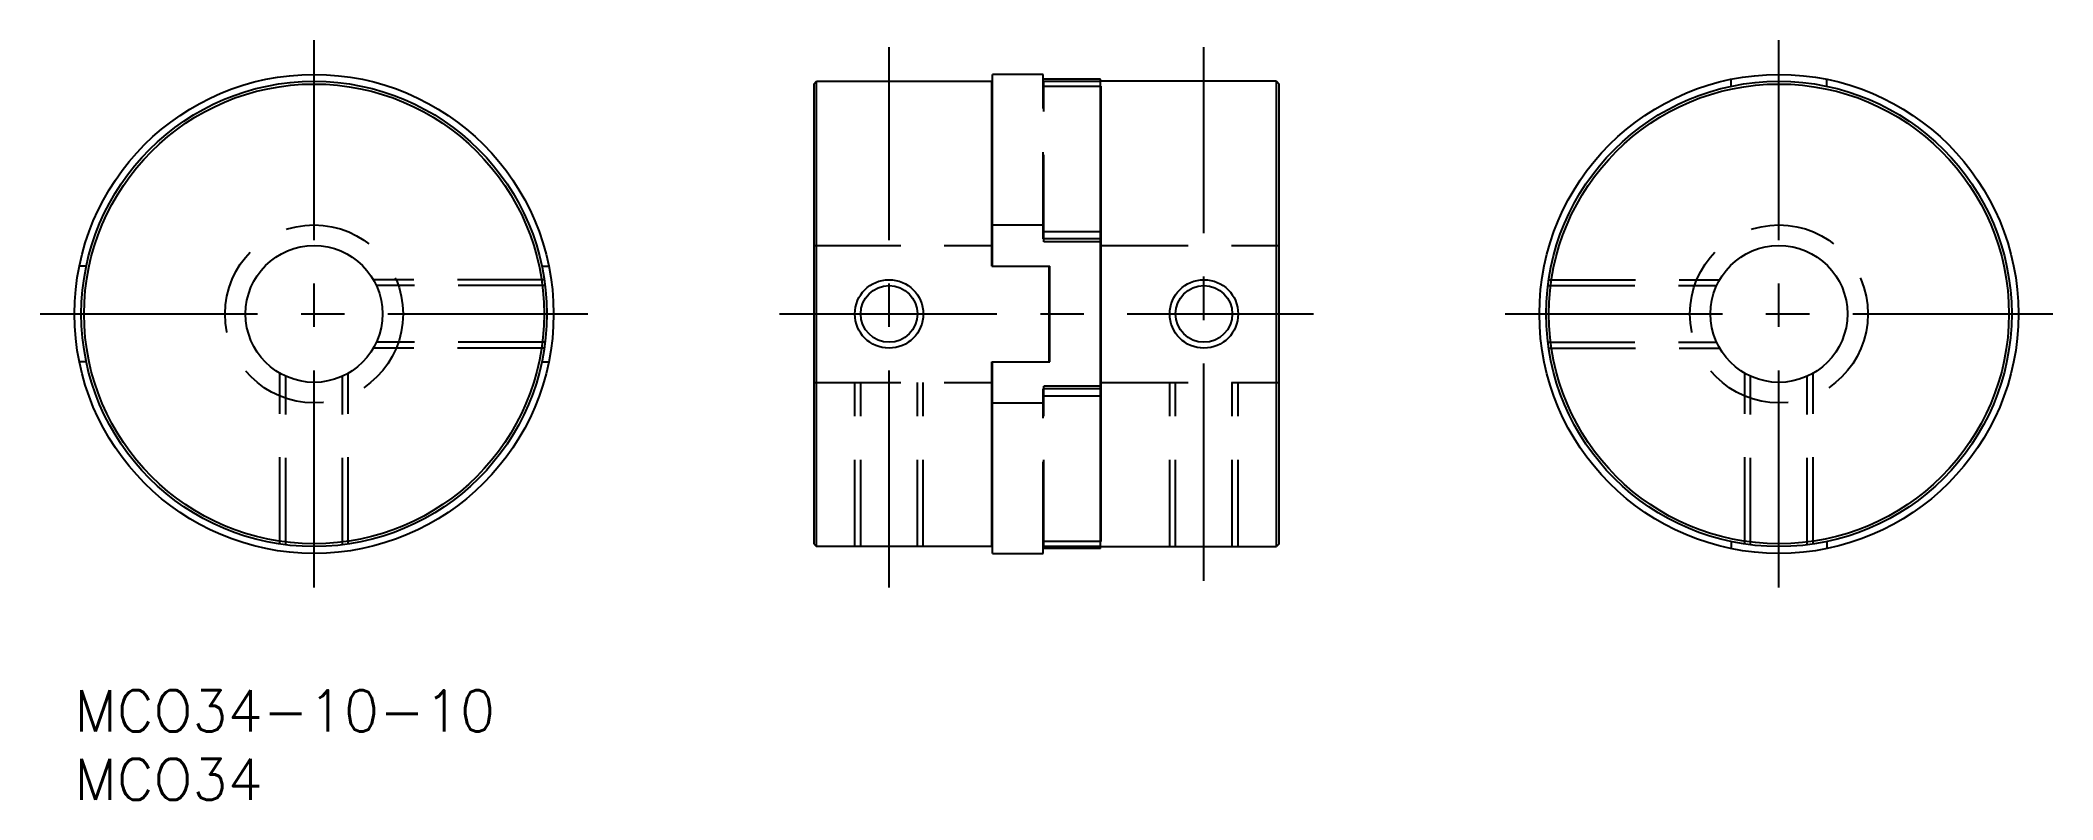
# Model space of a CAD drawing. Extents: x -2 to 144, y -8 to 48.
import ezdxf

# ---------------------------------------------------------------- set-up
doc = ezdxf.new("R2010")
doc.units = 0
doc.header["$LTSCALE"] = 0.5
doc.linetypes.add('CENTER', pattern=[50.8, 31.75, -6.35, 6.35, -6.35])
doc.linetypes.add('DASHED', pattern=[19.05, 12.7, -6.35])
for name, color, linetype in [('MSM_CENTER', 1, 'CENTER'), ('MSM_CONTINUOUS', 7, 'CONTINUOUS'), ('MSM_DASHED', 4, 'DASHED'), ('MSM_NARROW', 5, 'CONTINUOUS'), ('MSM_PART_NUMBER', 7, 'CONTINUOUS')]:
    doc.layers.add(name, color=color, linetype=linetype)
doc.styles.get("Standard").update_dxf_attribs({"font": 'txt.shx', "height": 2.5, "bigfont": 'bigfont.shx'})

# ---------------------------------------------------------------- blocks, each defined once
blk = doc.blocks.new('*U12')
at = {"layer": 'MSM_PART_NUMBER'}
blk.add_text('MCO34-10-10', height=3, dxfattribs=at).set_placement((0, -3))
blk = doc.blocks.new('*U13')
at = {"layer": 'MSM_PART_NUMBER'}
blk.add_text('MCO34', height=3, dxfattribs=at).set_placement((0, -8))

msp = doc.modelspace()

# ---------------------------------------------------------------- linework, layer by layer
at = {"layer": 'MSM_CENTER'}
for p, q in [((17.5, 7.5), (17.5, 47.5)), ((124.5, 7.5), (124.5, 47.5)), ((59.5, 7.5), (59.5, 47)), ((82.5, 8), (82.5, 47)), ((-2.5, 27.5), (37.5, 27.5)), ((51.5, 27.5), (90.5, 27.5)), ((104.5, 27.5), (144.5, 27.5))]:
    msp.add_line(p, q, dxfattribs=at)
at = {"layer": 'MSM_CONTINUOUS'}
for p, q in [((54, 44.3), (54.2, 44.5)), ((54, 44.3), (54, 10.7)), ((54.2, 44.5), (67, 44.5)), ((54.2, 10.5), (54.2, 44.5)), ((67, 31), (67, 44.5)), ((70.75, 45), (67.05, 45)), ((67.05, 31), (67.05, 45)), ((70.75, 44.65), (70.75, 45)), ((74.95, 44.65), (70.75, 44.65)), ((74.95, 10.35), (74.95, 44.65)), ((87.8, 44.5), (74.95, 44.5)), ((75, 44.14), (74.95, 44.14)), ((74.95, 44.14), (75, 44.14)), ((75, 10.86), (75, 44.14)), ((87.8, 44.5), (88, 44.3)), ((87.8, 10.5), (87.8, 44.5)), ((88, 10.7), (88, 44.3)), ((121, 44.14), (121, 44.65)), ((128, 44.14), (128, 44.65)), ((75, 32.77), (74.95, 32.77)), ((0.86, 31), (0.35, 31)), ((34.14, 31), (34.65, 31)), ((67, 31), (71.25, 31)), ((71.2, 24), (71.2, 31)), ((71.25, 24), (71.25, 31)), ((0.86, 24), (0.35, 24)), ((34.14, 24), (34.65, 24)), ((67, 10.5), (67, 24)), ((67, 24), (71.25, 24)), ((67.05, 10), (67.05, 24)), ((74.95, 22.23), (75, 22.23)), ((54, 10.7), (54.2, 10.5)), ((67, 10.5), (54.2, 10.5)), ((74.95, 10.35), (70.75, 10.35)), ((70.75, 10), (70.75, 10.35)), ((74.95, 10.86), (75, 10.86)), ((74.95, 10.5), (87.8, 10.5)), ((88, 10.7), (87.8, 10.5)), ((121, 10.86), (121, 10.35)), ((128, 10.86), (128, 10.35)), ((67.05, 10), (70.75, 10))]:
    msp.add_line(p, q, dxfattribs=at)
for centre, radius in [((17.5, 27.5), 17.5), ((17.5, 27.5), 17), ((17.5, 27.5), 16.8), ((124.5, 27.5), 17.5), ((124.5, 27.5), 17), ((124.5, 27.5), 16.8), ((17.5, 27.5), 5), ((124.5, 27.5), 5), ((59.5, 27.5), 2.07), ((82.5, 27.5), 2.07)]:
    msp.add_circle(centre, radius, dxfattribs=at)
at = {"layer": 'MSM_DASHED'}
for p, q in [((70.75, 32.98), (70.75, 44.65)), ((70.8, 44.5), (74.95, 44.5)), ((70.8, 32.77), (70.8, 44.5)), ((70.8, 44.14), (74.95, 44.14)), ((67, 34), (70.75, 34)), ((54, 32.5), (67, 32.5)), ((74.95, 32.98), (70.75, 32.98)), ((75, 33.5), (70.8, 33.5)), ((74.95, 32.77), (70.8, 32.77)), ((75, 32.5), (88, 32.5)), ((34.32, 30), (21.83, 30)), ((34.37, 29.57), (22.05, 29.57)), ((107.63, 29.57), (119.95, 29.57)), ((107.68, 30), (120.17, 30)), ((34.32, 25), (21.83, 25)), ((34.37, 25.43), (22.05, 25.43)), ((107.63, 25.43), (119.95, 25.43)), ((107.68, 25), (120.17, 25)), ((15, 10.68), (15, 23.17)), ((15.43, 10.63), (15.43, 22.95)), ((19.57, 10.63), (19.57, 22.95)), ((20, 10.68), (20, 23.17)), ((54, 22.5), (67, 22.5)), ((57, 10.5), (57, 22.5)), ((57.43, 10.5), (57.43, 22.5)), ((61.57, 10.5), (61.57, 22.5)), ((62, 10.5), (62, 22.5)), ((70.8, 10.5), (70.8, 22.23)), ((74.95, 22.23), (70.8, 22.23)), ((75, 22.5), (88, 22.5)), ((80, 10.5), (80, 22.5)), ((80.43, 10.5), (80.43, 22.5)), ((84.57, 10.5), (84.57, 22.5)), ((85, 10.5), (85, 22.5)), ((122, 10.68), (122, 23.17)), ((122.43, 10.63), (122.43, 22.95)), ((126.57, 10.63), (126.57, 22.95)), ((127, 10.68), (127, 23.17)), ((67, 21), (70.75, 21)), ((70.75, 10.35), (70.75, 22.02)), ((74.95, 22.02), (70.75, 22.02)), ((75, 21.5), (70.8, 21.5)), ((74.95, 10.86), (70.8, 10.86)), ((74.95, 10.5), (70.8, 10.5))]:
    msp.add_line(p, q, dxfattribs=at)
for centre in [(17.5, 27.5), (124.5, 27.5)]:
    msp.add_circle(centre, 6.5, dxfattribs=at)
at = {"layer": 'MSM_NARROW'}
for centre in [(59.5, 27.5), (82.5, 27.5)]:
    msp.add_circle(centre, 2.5, dxfattribs=at)

# ---------------------------------------------------------------- block references
at = {"layer": 'MSM_CONTINUOUS'}
for name in ['*U12', '*U13']:
    msp.add_blockref(name, (0, 0), dxfattribs=at)

doc.saveas('drawing.dxf')
